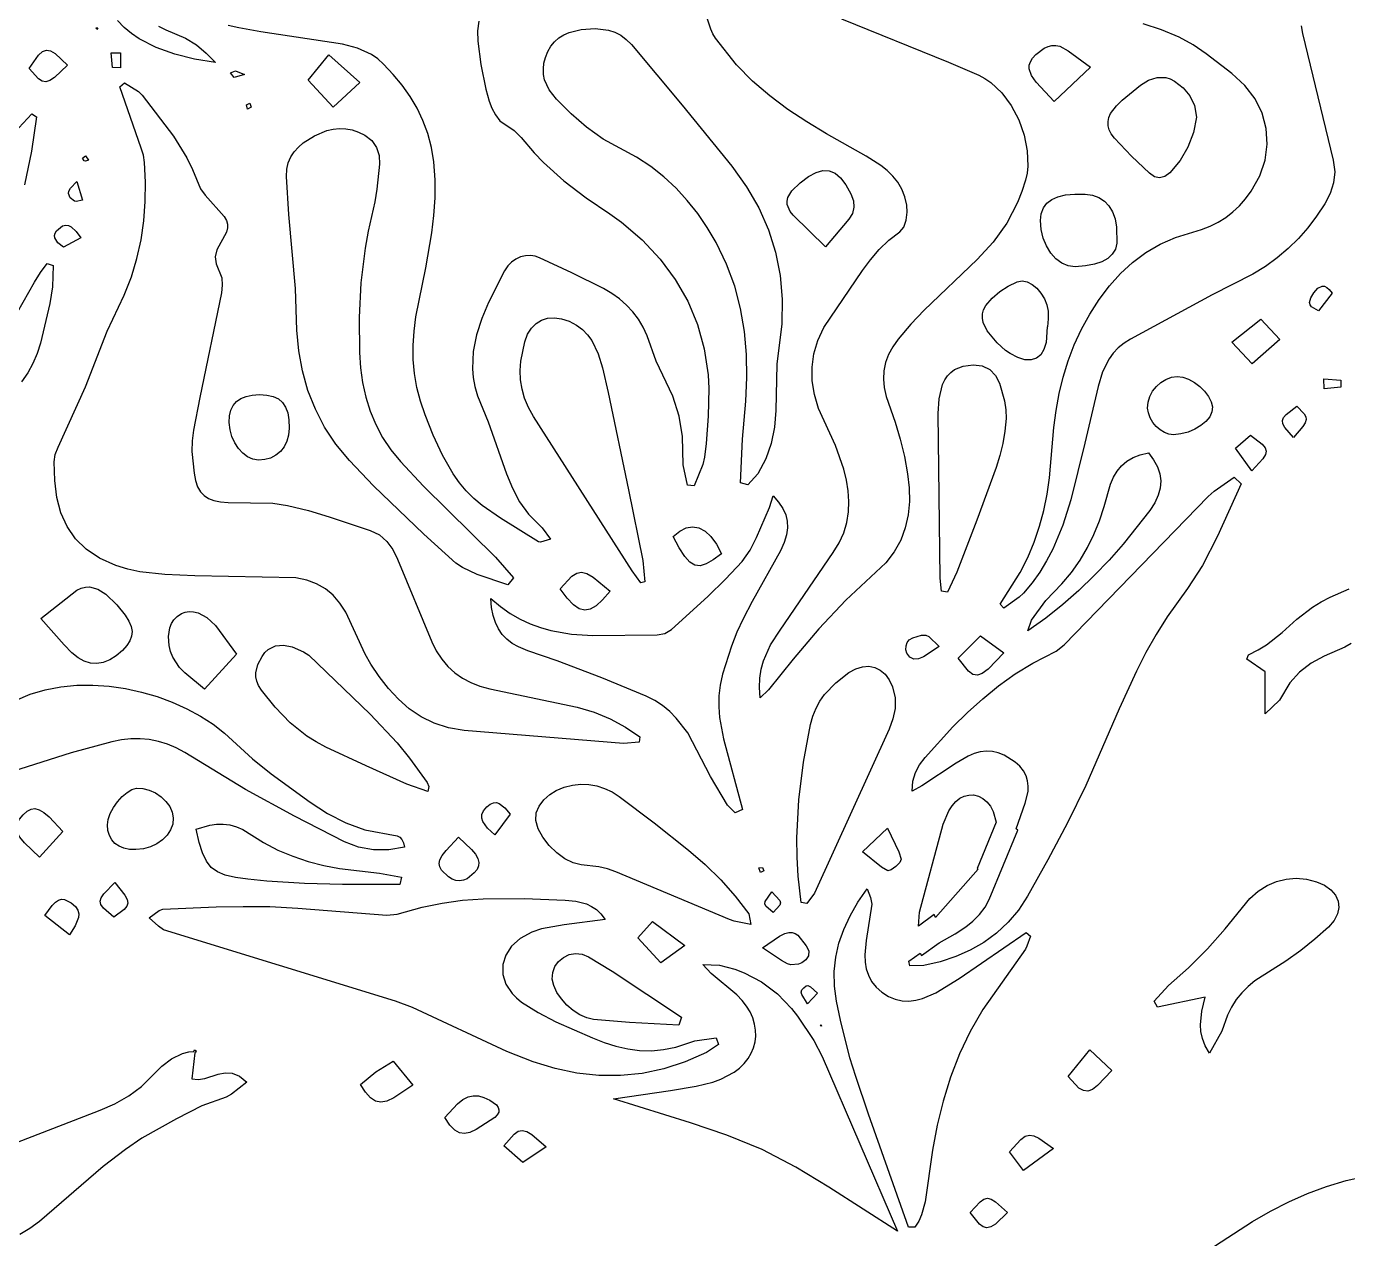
# Model space of a CAD drawing. Header units: centimetres. Extents: x -3.3 to 24.3, y 4.5 to 22.4.
# Drawn here: x 8.114 to 12.991, y 15.528 to 20.001 of the extents above; entities that cross this region are included whole.
import ezdxf

# ---------------------------------------------------------------- set-up
doc = ezdxf.new("R2010")
doc.units = ezdxf.units.CM
doc.layers.add('CUT', color=7, linetype='Continuous')

msp = doc.modelspace()

# ---------------------------------------------------------------- linework, layer by layer
at = {"layer": 'CUT'}
for points in [[(11.122125, 20.028732), (11.516977, 19.86969), (11.629075, 19.821206), (11.65208, 19.809104), (11.674025, 19.793933), (11.714252, 19.755629), (11.748784, 19.708786), (11.77665, 19.655895), (11.796878, 19.599448), (11.808499, 19.541936), (11.810539, 19.48585), (11.807663, 19.459121), (11.802028, 19.433683), (11.788483, 19.391738), (11.772321, 19.351384), (11.732386, 19.275327), (11.6827, 19.20526), (11.623742, 19.140933), (11.427673, 18.954258), (11.378191, 18.902178), (11.331674, 18.84738), (11.311487, 18.819152), (11.296133, 18.790371), (11.285488, 18.760961), (11.279428, 18.730849), (11.277827, 18.699961), (11.280562, 18.668223), (11.287507, 18.63556), (11.320399, 18.5405), (11.339386, 18.47787), (11.35498, 18.414383), (11.366662, 18.350415), (11.372273, 18.298568), (11.373114, 18.247946), (11.368616, 18.198786), (11.35821, 18.151323), (11.341327, 18.105794), (11.3174, 18.062433), (11.285858, 18.021477), (11.138455, 17.884386), (11.038689, 17.778222), (10.94445, 17.666942), (10.853349, 17.552819), (10.822037, 17.524121), (10.819438, 17.561258), (10.820984, 17.596141), (10.826291, 17.629051), (10.834974, 17.660267), (10.860928, 17.718739), (10.895765, 17.773798), (11.092071, 18.059387), (11.114254, 18.095858), (11.13068, 18.133085), (11.141754, 18.17098), (11.147884, 18.20945), (11.149474, 18.248406), (11.14693, 18.287758), (11.140658, 18.327415), (11.131064, 18.367286), (11.100278, 18.45461), (11.03832, 18.590837), (11.022782, 18.642304), (11.014572, 18.693216), (11.013827, 18.743514), (11.020686, 18.79314), (11.035287, 18.842034), (11.057769, 18.890136), (11.199567, 19.100871), (11.229406, 19.140292), (11.261881, 19.177696), (11.297908, 19.212367), (11.338402, 19.243588), (11.352078, 19.260676), (11.360834, 19.286403), (11.364595, 19.315321), (11.363282, 19.34198), (11.355936, 19.372821), (11.344713, 19.400646), (11.329929, 19.425779), (11.311901, 19.448547), (11.290946, 19.469275), (11.26738, 19.488288), (11.213683, 19.522472), (11.067044, 19.605291), (10.995011, 19.648613), (10.924963, 19.694632), (10.857747, 19.744414), (10.79421, 19.799025), (10.735196, 19.859532), (10.657974, 19.957754), (10.647492, 19.973623), (10.640077, 19.990417), (10.593214, 20.13217)], [(8.601352, 20.001592), (8.628057, 19.988128), (8.701564, 19.958254), (8.741425, 19.932576), (8.777822, 19.901972), (8.811919, 19.868231), (8.734758, 19.880497), (8.661489, 19.898215), (8.593094, 19.922735), (8.530558, 19.955403), (8.501793, 19.975215), (8.474861, 19.997568), (8.449886, 20.022633)], [(9.783938, 20.020895), (9.779645, 19.984178), (9.779667, 19.946143), (9.791471, 19.860866), (9.809594, 19.769696), (9.821897, 19.725113), (9.831634, 19.699638), (9.845128, 19.674543), (9.86193, 19.652975), (9.914149, 19.616838), (9.940558, 19.591266), (9.987655, 19.53487), (10.022256, 19.498335), (10.097491, 19.430703), (10.17971, 19.368214), (10.268096, 19.310033), (10.310735, 19.278976), (10.386508, 19.213189), (10.452762, 19.142677), (10.509179, 19.067323), (10.555441, 18.987009), (10.591228, 18.901617), (10.616223, 18.811028), (10.630106, 18.715124), (10.632782, 18.665143), (10.630567, 18.563088), (10.62315, 18.461857), (10.616856, 18.411614), (10.610483, 18.384834), (10.578544, 18.30638), (10.554095, 18.307839), (10.538771, 18.383348), (10.535831, 18.4874), (10.52301, 18.563515), (10.49967, 18.637084), (10.43874, 18.765496), (10.405171, 18.859295), (10.390324, 18.89127), (10.372713, 18.920876), (10.352367, 18.948129), (10.329315, 18.973043), (10.303586, 18.995634), (10.27521, 19.015916), (10.244215, 19.033905), (10.126882, 19.092027), (10.008079, 19.14722), (9.991622, 19.15288), (9.974078, 19.155359), (9.95603, 19.154573), (9.938065, 19.150439), (9.920768, 19.142875), (9.904722, 19.131796), (9.890515, 19.11712), (9.878729, 19.098764), (9.820248, 18.982351), (9.794947, 18.923213), (9.775115, 18.862981), (9.762884, 18.801299), (9.760384, 18.737811), (9.763451, 18.70528), (9.769749, 18.672163), (9.779547, 18.638418), (9.818953, 18.541688), (9.886417, 18.350316), (9.907663, 18.297), (9.933925, 18.247036), (9.966773, 18.201259), (10.017585, 18.1507), (10.04814, 18.109321), (10.011532, 18.097827), (10.00481, 18.098821), (9.863418, 18.186145), (9.796154, 18.233112), (9.765316, 18.259125), (9.737079, 18.287475), (9.712267, 18.317563), (9.689653, 18.349872), (9.649977, 18.41956), (9.615973, 18.493342), (9.58556, 18.568021), (9.568104, 18.618279), (9.55518, 18.66903), (9.546587, 18.720261), (9.542124, 18.771958), (9.54159, 18.824109), (9.544782, 18.876699), (9.551501, 18.929715), (9.588614, 19.110687), (9.610777, 19.239089), (9.618246, 19.303832), (9.622363, 19.369055), (9.622418, 19.434843), (9.617703, 19.501286), (9.609141, 19.55476), (9.59575, 19.605382), (9.57786, 19.653377), (9.5558, 19.698968), (9.529901, 19.742377), (9.500492, 19.783828), (9.467904, 19.823543), (9.432465, 19.861747), (9.410844, 19.881), (9.387434, 19.896888), (9.336284, 19.920229), (9.281088, 19.93508), (8.979518, 19.981168), (8.898465, 19.995558), (8.858182, 20.005038)], [(12.819415, 20.003525), (12.823811, 19.974547), (12.937861, 19.508064), (12.943366, 19.464847), (12.93876, 19.423895), (12.925766, 19.384774), (12.906107, 19.347047), (12.876277, 19.301165), (12.84387, 19.258229), (12.808831, 19.218221), (12.771107, 19.181121), (12.730644, 19.146912), (12.687387, 19.115573), (12.641282, 19.087087), (12.490446, 19.010479), (12.189757, 18.847681), (12.165355, 18.832448), (12.144093, 18.815032), (12.125741, 18.795575), (12.110071, 18.774214), (12.085864, 18.726344), (12.069644, 18.672538), (12.021079, 18.462776), (11.968699, 18.25398), (11.939781, 18.160908), (11.902277, 18.071803), (11.879753, 18.029122), (11.854419, 17.987892), (11.826053, 17.948266), (11.794435, 17.910398), (11.777953, 17.89478), (11.721441, 17.854298), (11.708605, 17.868738), (11.782391, 17.986489), (11.810716, 18.04195), (11.834324, 18.098673), (11.853653, 18.156516), (11.86914, 18.215338), (11.881223, 18.274997), (11.890338, 18.335349), (11.906581, 18.521487), (11.914704, 18.584407), (11.926024, 18.646307), (11.940783, 18.707172), (11.959218, 18.766983), (11.981571, 18.825722), (12.008081, 18.883371), (12.038988, 18.939914), (12.073645, 18.994001), (12.111373, 19.043995), (12.152454, 19.089608), (12.197172, 19.130548), (12.24581, 19.166527), (12.298652, 19.197254), (12.355981, 19.22244), (12.4513, 19.25167), (12.482828, 19.26407), (12.512637, 19.27902), (12.5407, 19.296545), (12.566989, 19.31667), (12.591479, 19.33942), (12.614141, 19.364819), (12.63495, 19.392892), (12.666367, 19.449495), (12.685944, 19.507819), (12.69384, 19.566672), (12.69021, 19.62486), (12.675212, 19.681192), (12.649001, 19.734474), (12.611734, 19.783515), (12.563569, 19.82712), (12.469214, 19.900004), (12.420402, 19.933394), (12.369036, 19.96101), (12.303388, 19.987912), (12.235601, 20.010568)], [(8.085516, 19.627308), (8.133596, 19.678752), (8.151612, 19.667448), (8.1325, 19.541332), (8.107015, 19.416771)], [(8.081646, 18.946456), (8.143427, 19.057867), (8.165851, 19.092528), (8.191155, 19.125747), (8.212738, 19.119444), (8.210074, 19.03994), (8.200427, 18.978553), (8.166424, 18.832578), (8.153726, 18.793742), (8.137936, 18.757002), (8.118823, 18.722338), (8.09616, 18.689735)], [(13.004006, 17.724356), (12.980725, 17.710509), (12.90479, 17.677652), (12.856043, 17.651215), (12.813307, 17.618547), (12.77736, 17.578454), (12.73909, 17.514582), (12.68655, 17.464836), (12.68655, 17.619233), (12.618223, 17.666512), (12.624387, 17.682473), (12.660617, 17.700366), (12.691868, 17.7195), (12.749091, 17.764751), (12.80361, 17.813501), (12.860625, 17.858778), (12.892753, 17.878504), (12.926648, 17.895708), (12.99663, 17.926133)], [(8.074111, 17.514211), (8.127306, 17.536752), (8.182992, 17.553413), (8.240621, 17.564466), (8.299642, 17.570183), (8.359507, 17.570834), (8.419665, 17.566693), (8.479568, 17.558029), (8.538666, 17.545116), (8.59641, 17.528225), (8.65225, 17.507627), (8.705637, 17.483595), (8.756021, 17.456399), (8.802853, 17.426311), (8.845584, 17.393604), (8.948501, 17.298872), (9.018041, 17.243793), (9.161888, 17.138808), (9.225374, 17.096493), (9.29253, 17.062206), (9.363764, 17.037123), (9.482645, 17.014917), (9.492077, 17.009294), (9.499975, 17.00078), (9.505842, 16.988681), (9.509183, 16.972299), (9.451155, 16.962695), (9.394674, 16.96245), (9.34004, 16.972064), (9.28755, 16.992034), (9.10371, 17.086675), (8.922229, 17.185877), (8.698495, 17.322112), (8.66668, 17.339193), (8.634237, 17.352792), (8.601221, 17.362909), (8.567688, 17.369546), (8.533694, 17.372703), (8.499294, 17.37238), (8.464544, 17.368578), (8.4295, 17.361299), (8.278981, 17.320388), (8.035384, 17.243127)], [(7.905598, 15.816563), (8.386467, 16.002201), (8.440895, 16.026068), (8.491676, 16.055106), (8.538711, 16.089937), (8.61431, 16.164043), (8.649967, 16.192198), (8.69061, 16.211933), (8.713345, 16.217481), (8.731874, 16.219024), (8.735025, 16.225053), (8.740001, 16.221273), (8.739604, 16.215721), (8.735352, 16.213319), (8.724682, 16.11733), (8.748328, 16.115005), (8.772434, 16.119218), (8.822078, 16.134682), (8.84764, 16.139643), (8.873711, 16.138563), (8.900306, 16.128298), (8.927435, 16.105703), (8.871038, 16.061847), (8.851457, 16.050404), (8.762041, 16.017916), (8.668131, 15.970821), (8.539715, 15.898797), (8.479222, 15.857746), (8.397823, 15.793969), (8.161798, 15.591624), (8.126187, 15.565049), (8.089194, 15.543881)], [(12.408643, 15.441103), (12.639877, 15.591321), (12.70588, 15.629705), (12.773268, 15.664281), (12.842174, 15.694753), (12.912731, 15.720827), (12.985075, 15.742207), (13.059339, 15.758598), (13.135657, 15.769705), (13.174835, 15.771555), (13.214386, 15.76997), (13.325369, 15.760376), (13.411974, 15.764614), (13.487631, 15.762449), (13.562862, 15.755519), (13.787422, 15.72148), (14.087962, 15.685569), (14.237639, 15.658912), (14.53565, 15.594812), (14.580996, 15.581444), (14.713036, 15.522308)]]:
    msp.add_lwpolyline(points, dxfattribs=at)
for points in [[(8.377764, 19.995496), (8.374499, 19.990121), (8.372069, 19.996098)], [(10.418683, 19.484062), (10.366462, 19.518124), (10.243336, 19.585384), (10.181871, 19.629345), (10.124637, 19.678662), (10.070396, 19.732026), (10.043305, 19.766656), (10.026957, 19.804001), (10.023074, 19.82369), (10.022193, 19.844055), (10.024418, 19.865096), (10.029854, 19.886811), (10.038706, 19.908919), (10.050031, 19.928161), (10.063686, 19.944651), (10.079526, 19.958505), (10.097406, 19.969838), (10.117183, 19.978764), (10.161849, 19.989856), (10.213789, 19.993414), (10.262929, 19.987136), (10.286022, 19.979434), (10.307902, 19.968222), (10.328398, 19.953151), (10.34734, 19.93387), (10.534601, 19.7109), (10.718036, 19.484867), (10.771973, 19.409346), (10.816872, 19.331385), (10.85262, 19.25096), (10.879101, 19.168042), (10.896201, 19.082605), (10.903808, 18.994623), (10.901806, 18.904068), (10.88342, 18.754748), (10.879945, 18.583329), (10.874831, 18.521957), (10.863318, 18.462358), (10.843684, 18.405093), (10.814208, 18.350722), (10.776288, 18.309821), (10.749975, 18.317325), (10.756989, 18.478077), (10.769483, 18.618713), (10.773134, 18.705288), (10.771722, 18.791041), (10.764411, 18.875881), (10.750367, 18.959716), (10.728752, 19.042454), (10.69873, 19.124004), (10.659466, 19.204273), (10.627007, 19.258941), (10.591736, 19.310645), (10.553462, 19.359198), (10.51199, 19.404411), (10.467128, 19.446095)], [(8.217731, 19.813), (8.20043, 19.801157), (8.185781, 19.796454), (8.1723, 19.798759), (8.158505, 19.80794), (8.124035, 19.846397), (8.159208, 19.895538), (8.173663, 19.908342), (8.187749, 19.913435), (8.202758, 19.910912), (8.21998, 19.900873), (8.266224, 19.858637)], [(8.461303, 19.903012), (8.461303, 19.848304), (8.431967, 19.84923), (8.426908, 19.90307)], [(9.345009, 19.794593), (9.245882, 19.703697), (9.154417, 19.802322), (9.230106, 19.896352)], [(11.959231, 19.910573), (12.041246, 19.850281), (11.907616, 19.723503), (11.841339, 19.795055), (11.823485, 19.819986), (11.81528, 19.845128), (11.815766, 19.857875), (11.819827, 19.87079), (11.827852, 19.883911), (11.840229, 19.897278), (11.871031, 19.920756), (11.885443, 19.927516), (11.899583, 19.930924), (11.913742, 19.930957), (11.928209, 19.927592)], [(8.919126, 19.82392), (8.881087, 19.812701), (8.86703, 19.830385), (8.885796, 19.837214)], [(12.11594, 19.680064), (12.137892, 19.70843), (12.159016, 19.728734), (12.226677, 19.784717), (12.256163, 19.802271), (12.287288, 19.812696), (12.319485, 19.812819), (12.335809, 19.808026), (12.352189, 19.799469), (12.383979, 19.774635), (12.408861, 19.744602), (12.425494, 19.708711), (12.432538, 19.666303), (12.421568, 19.609209), (12.401424, 19.555756), (12.372197, 19.506171), (12.333977, 19.460679), (12.315791, 19.447124), (12.29694, 19.442334), (12.27802, 19.4463), (12.259625, 19.459013), (12.193396, 19.522784), (12.129747, 19.588981), (12.11821, 19.604151), (12.110581, 19.619471), (12.106701, 19.63483), (12.106408, 19.650121), (12.109541, 19.665236)], [(8.856469, 19.271318), (8.856487, 19.25727), (8.852252, 19.241873), (8.816885, 19.176438), (8.811009, 19.151212), (8.814268, 19.125144), (8.83539, 19.073278), (8.836979, 19.046466), (8.834367, 19.018189), (8.753886, 18.631477), (8.730352, 18.511311), (8.725611, 18.472221), (8.724981, 18.432233), (8.732735, 18.352567), (8.738361, 18.324992), (8.746117, 18.302337), (8.756383, 18.284158), (8.76954, 18.270006), (8.785968, 18.259436), (8.806047, 18.252), (8.830157, 18.247252), (8.858678, 18.244746), (9.023791, 18.241422), (9.077407, 18.233843), (9.154675, 18.214715), (9.231145, 18.191831), (9.382835, 18.141243), (9.417207, 18.124611), (9.444857, 18.100723), (9.466703, 18.070479), (9.483662, 18.034777), (9.610349, 17.730716), (9.62708, 17.69672), (9.6468, 17.666363), (9.669452, 17.639589), (9.694977, 17.616339), (9.723316, 17.596555), (9.754408, 17.580179), (9.788197, 17.567154), (9.824622, 17.557421), (10.146917, 17.4888), (10.209904, 17.471371), (10.269085, 17.446676), (10.325101, 17.41585), (10.378595, 17.38003), (10.376274, 17.360655), (10.318542, 17.355453), (9.729505, 17.403298), (9.671534, 17.412702), (9.618788, 17.429723), (9.570786, 17.453586), (9.527046, 17.483514), (9.487087, 17.518734), (9.450428, 17.558468), (9.416585, 17.601941), (9.385079, 17.648379), (9.364001, 17.684707), (9.292968, 17.839263), (9.271088, 17.873206), (9.245974, 17.902161), (9.217421, 17.926023), (9.185223, 17.944686), (9.149177, 17.958044), (9.109076, 17.965992), (8.735112, 17.973902), (8.625342, 17.9788), (8.53328, 17.988556), (8.487988, 17.998173), (8.44431, 18.011734), (8.384405, 18.038833), (8.334906, 18.071859), (8.295095, 18.110811), (8.264254, 18.155686), (8.241666, 18.206484), (8.226611, 18.263202), (8.218373, 18.325838), (8.216233, 18.394392), (8.220553, 18.421807), (8.230878, 18.449199), (8.331641, 18.671167), (8.411585, 18.877101), (8.475161, 19.009497), (8.50132, 19.076807), (8.521835, 19.145045), (8.537003, 19.214188), (8.547118, 19.284212), (8.552475, 19.355097), (8.553371, 19.426818), (8.550099, 19.499352), (8.545775, 19.525812), (8.537888, 19.552028), (8.45914, 19.777882), (8.476611, 19.793004), (8.528168, 19.760504), (8.541715, 19.746909), (8.656473, 19.596161), (8.706364, 19.515765), (8.727217, 19.472825), (8.756421, 19.402052), (8.773463, 19.378171), (8.843663, 19.299367), (8.852195, 19.285018)], [(8.944023, 19.703533), (8.930471, 19.695953), (8.926236, 19.711316), (8.938621, 19.717874)], [(9.107712, 19.034449), (9.082447, 19.307641), (9.074655, 19.44672), (9.075307, 19.473965), (9.080482, 19.498181), (9.089665, 19.519683), (9.102336, 19.538782), (9.11798, 19.555791), (9.13608, 19.571023), (9.177579, 19.597404), (9.223413, 19.616748), (9.246628, 19.622009), (9.269959, 19.62419), (9.293344, 19.623183), (9.316723, 19.618882), (9.340033, 19.611181), (9.363212, 19.599974), (9.389353, 19.579663), (9.406725, 19.554096), (9.415753, 19.524551), (9.416862, 19.492304), (9.407763, 19.399958), (9.400689, 19.354186), (9.375821, 19.246047), (9.364021, 19.182665), (9.348671, 19.055265), (9.342477, 18.927088), (9.343228, 18.798221), (9.346764, 18.741908), (9.354397, 18.686957), (9.366276, 18.633535), (9.382549, 18.581812), (9.403362, 18.531956), (9.428864, 18.484136), (9.459202, 18.438522), (9.494524, 18.395281), (9.579747, 18.304835), (9.845912, 18.042917), (9.912307, 17.966482), (9.891114, 17.941226), (9.777237, 17.978669), (9.723643, 18.004718), (9.698607, 18.021186), (9.580552, 18.127971), (9.394646, 18.306121), (9.305976, 18.399127), (9.25648, 18.459371), (9.214767, 18.522729), (9.180514, 18.589034), (9.153399, 18.658117), (9.133097, 18.729813), (9.119286, 18.803955), (9.111642, 18.880375)], [(8.321337, 19.514664), (8.332707, 19.523293), (8.342979, 19.50791), (8.332397, 19.504125), (8.32694, 19.505629)], [(11.028667, 19.46197), (11.054182, 19.469176), (11.07755, 19.468321), (11.099164, 19.459344), (11.119412, 19.442188), (11.138686, 19.416793), (11.157375, 19.383101), (11.166552, 19.358016), (11.168604, 19.334159), (11.163149, 19.311318), (11.149806, 19.289282), (11.063784, 19.187991), (10.943909, 19.304551), (10.933484, 19.317548), (10.922365, 19.343712), (10.921644, 19.356746), (10.924132, 19.369657), (10.938679, 19.394848), (10.96964, 19.423607), (11.000617, 19.446761)], [(8.320764, 19.359807), (8.297578, 19.354433), (8.291655, 19.355667), (8.275818, 19.368316), (8.269515, 19.384), (8.271123, 19.393362), (8.276533, 19.40394), (8.300658, 19.429358)], [(11.867837, 19.331102), (11.880591, 19.348508), (11.898436, 19.362294), (11.921453, 19.372508), (11.949721, 19.379196), (11.983321, 19.382406), (12.022332, 19.382184), (12.049156, 19.378394), (12.0728, 19.369765), (12.093115, 19.356494), (12.109953, 19.338777), (12.123166, 19.316811), (12.132605, 19.29079), (12.138121, 19.260913), (12.139183, 19.20128), (12.133406, 19.178957), (12.122229, 19.16023), (12.105649, 19.144925), (12.083659, 19.132864), (12.056256, 19.123875), (12.023436, 19.11778), (11.985193, 19.114405), (11.959784, 19.11707), (11.935848, 19.127037), (11.913993, 19.143325), (11.89483, 19.164954), (11.878969, 19.190941), (11.867018, 19.220306), (11.859587, 19.252068), (11.857286, 19.285245), (11.860096, 19.31003)], [(8.314418, 19.22121), (8.250479, 19.186261), (8.230571, 19.20312), (8.219457, 19.220679), (8.217997, 19.229585), (8.219694, 19.238503), (8.224869, 19.24738), (8.24731, 19.264656), (8.259204, 19.267878), (8.269826, 19.266627), (8.279477, 19.2617), (8.297076, 19.244015)], [(11.645981, 18.908445), (11.642878, 18.924419), (11.643061, 18.940325), (11.646987, 18.955908), (11.655112, 18.970916), (11.678407, 18.998326), (11.706605, 19.022748), (11.737976, 19.043217), (11.77079, 19.058768), (11.788865, 19.061856), (11.807551, 19.058226), (11.826011, 19.048863), (11.843409, 19.034755), (11.85891, 19.016889), (11.871677, 18.996251), (11.880875, 18.973827), (11.885666, 18.950605), (11.885344, 18.921528), (11.882748, 18.892226), (11.881218, 18.892289), (11.8778, 18.835083), (11.869976, 18.809242), (11.857978, 18.789769), (11.842077, 18.776838), (11.822541, 18.77062), (11.79964, 18.771288), (11.773642, 18.779013), (11.744817, 18.793969), (11.727823, 18.805795), (11.696599, 18.833821), (11.660217, 18.877305)], [(12.857672, 18.966217), (12.851922, 18.974062), (12.849934, 18.982234), (12.854584, 18.999455), (12.8663, 19.017686), (12.881119, 19.034722), (12.896657, 19.042651), (12.904953, 19.042098), (12.913737, 19.037944), (12.923112, 19.02975), (12.93318, 19.017074), (12.883118, 18.951599)], [(9.995027, 18.905276), (10.015131, 18.91759), (10.037806, 18.924584), (10.062724, 18.926193), (10.089554, 18.922347), (10.117965, 18.912981), (10.144497, 18.899331), (10.166903, 18.882649), (10.185636, 18.863326), (10.201146, 18.841751), (10.224302, 18.793404), (10.239981, 18.740725), (10.261111, 18.650374), (10.336786, 18.291202), (10.389094, 18.030647), (10.396542, 17.951938), (10.382309, 17.947636), (10.349517, 17.992603), (9.985985, 18.561997), (9.966948, 18.595219), (9.952843, 18.628789), (9.943341, 18.6627), (9.938116, 18.696944), (9.936842, 18.731514), (9.93919, 18.766402), (9.953447, 18.837101), (9.963855, 18.864964), (9.977825, 18.887712)], [(12.563327, 18.835577), (12.669799, 18.920943), (12.740267, 18.845772), (12.638503, 18.756338)], [(11.608652, 18.752606), (11.641923, 18.748402), (11.669656, 18.734747), (11.691224, 18.713022), (11.705999, 18.684609), (11.724625, 18.619883), (11.72955, 18.5867), (11.73002, 18.553958), (11.725394, 18.508207), (11.717657, 18.462535), (11.706941, 18.417447), (11.693381, 18.37345), (11.622272, 18.179653), (11.547754, 17.987048), (11.513621, 17.913837), (11.492329, 17.917658), (11.486334, 17.965039), (11.479498, 18.572367), (11.483414, 18.626643), (11.496016, 18.6794), (11.503716, 18.697159), (11.513686, 18.712197), (11.525703, 18.724646), (11.539543, 18.734636), (11.571795, 18.747758)], [(12.403846, 18.699527), (12.425111, 18.68771), (12.445178, 18.672552), (12.462984, 18.654974), (12.477465, 18.635895), (12.487557, 18.616234), (12.492195, 18.596912), (12.490155, 18.578833), (12.481685, 18.56093), (12.467715, 18.543863), (12.449175, 18.528293), (12.426994, 18.514883), (12.402101, 18.504293), (12.375425, 18.497184), (12.347895, 18.494219), (12.331122, 18.496148), (12.314505, 18.502324), (12.298658, 18.512112), (12.284192, 18.524879), (12.271722, 18.53999), (12.26186, 18.55681), (12.255218, 18.574706), (12.252411, 18.593042), (12.254142, 18.614447), (12.260532, 18.635212), (12.270962, 18.654679), (12.28481, 18.672188), (12.301457, 18.687079), (12.320281, 18.698695), (12.340663, 18.706376), (12.361983, 18.709462), (12.382449, 18.707085)], [(12.965542, 18.670174), (12.904666, 18.664113), (12.902859, 18.700848), (12.965276, 18.695231)], [(8.930235, 18.413445), (8.91226, 18.426735), (8.896348, 18.443954), (8.882974, 18.464488), (8.872616, 18.487721), (8.86575, 18.51304), (8.862854, 18.539829), (8.863981, 18.563879), (8.868778, 18.584714), (8.877247, 18.602337), (8.889391, 18.61675), (8.905211, 18.627953), (8.92471, 18.635949), (8.947889, 18.64074), (8.974749, 18.642328), (9.002034, 18.640604), (9.025099, 18.635337), (9.044107, 18.626341), (9.059224, 18.613428), (9.070616, 18.596415), (9.078446, 18.575113), (9.082879, 18.549336), (9.084082, 18.5189), (9.081643, 18.493457), (9.07514, 18.470347), (9.064924, 18.449936), (9.051347, 18.432587), (9.03476, 18.418665), (9.015517, 18.408535), (8.993967, 18.402562), (8.970464, 18.40111), (8.949795, 18.404699)], [(12.830131, 18.57187), (12.836523, 18.561074), (12.837921, 18.550535), (12.834182, 18.538897), (12.825163, 18.524801), (12.790711, 18.483804), (12.759391, 18.52128), (12.751996, 18.534774), (12.750287, 18.546435), (12.754396, 18.557509), (12.764453, 18.569241), (12.802939, 18.599667)], [(12.57629, 18.44461), (12.632183, 18.492626), (12.675334, 18.459555), (12.686327, 18.446679), (12.690341, 18.434341), (12.687435, 18.421113), (12.677666, 18.405568), (12.637768, 18.361814)], [(11.810881, 17.770898), (11.824483, 17.810194), (11.876246, 17.882734), (11.936332, 17.943909), (11.971851, 17.986376), (12.003214, 18.031115), (12.030684, 18.077947), (12.054522, 18.126695), (12.07499, 18.177179), (12.092352, 18.229223), (12.115394, 18.311589), (12.126271, 18.337431), (12.139765, 18.360189), (12.156139, 18.379879), (12.175657, 18.396518), (12.198584, 18.410121), (12.225182, 18.420706), (12.255716, 18.428289), (12.274603, 18.401717), (12.288508, 18.375629), (12.297314, 18.349771), (12.300902, 18.323887), (12.299154, 18.297721), (12.291953, 18.271019), (12.27918, 18.243526), (12.260719, 18.214985), (12.162611, 18.090477), (12.110382, 18.031426), (12.055817, 17.974601), (11.99875, 17.920069), (11.939015, 17.867896), (11.876447, 17.81815)], [(11.808985, 16.791455), (11.775611, 16.740624), (11.737522, 16.695445), (11.695022, 16.65579), (11.648416, 16.621528), (11.598007, 16.59253), (11.5441, 16.568668), (11.486999, 16.549811), (11.427007, 16.53583), (11.375337, 16.535407), (11.370923, 16.552058), (11.413267, 16.581201), (11.417619, 16.5724), (11.482855, 16.619345), (11.541847, 16.652532), (11.582114, 16.679176), (11.607945, 16.700077), (11.631991, 16.72419), (11.652571, 16.750827), (11.668002, 16.779303), (11.773812, 17.035931), (11.766901, 17.040781), (11.800843, 17.135049), (11.811308, 17.177822), (11.812057, 17.198178), (11.809579, 17.217752), (11.803694, 17.236475), (11.794223, 17.254277), (11.780986, 17.271088), (11.763804, 17.286836), (11.722658, 17.312531), (11.701283, 17.320729), (11.679492, 17.325602), (11.657371, 17.326978), (11.635008, 17.324687), (11.612492, 17.318559), (11.589911, 17.308424), (11.546216, 17.283029), (11.41916, 17.199365), (11.383552, 17.178703), (11.386149, 17.21591), (11.39561, 17.248292), (11.410894, 17.277063), (11.430961, 17.303436), (11.533787, 17.416276), (11.587707, 17.469629), (11.643821, 17.520314), (11.702524, 17.567862), (11.764209, 17.611805), (11.829269, 17.651676), (11.914417, 17.695884), (11.944543, 17.718879), (12.475811, 18.266229), (12.497837, 18.285919), (12.571403, 18.33766), (12.598065, 18.313204), (12.510822, 18.119662), (12.454775, 18.012142), (12.399278, 17.927001), (12.32442, 17.82284), (12.283626, 17.757601), (12.246226, 17.690675), (12.211566, 17.622357), (12.147843, 17.482724), (12.02406, 17.200687), (11.956195, 17.062265), (11.884283, 16.925839)], [(10.238293, 17.597468), (10.072523, 17.65973), (9.964688, 17.696709), (9.930134, 17.711762), (9.90754, 17.724766), (9.887655, 17.740011), (9.87054, 17.757705), (9.856262, 17.778057), (9.844885, 17.801274), (9.836472, 17.827564), (9.831088, 17.857136), (9.828798, 17.890196), (9.864073, 17.860222), (9.900019, 17.834858), (9.936579, 17.813733), (9.973696, 17.796476), (10.011312, 17.782719), (10.04937, 17.772089), (10.126581, 17.758735), (10.204872, 17.753449), (10.441621, 17.756388), (10.47025, 17.761476), (10.495069, 17.77557), (10.629168, 17.898039), (10.694286, 17.961059), (10.755837, 18.027177), (10.785212, 18.068981), (10.808798, 18.115817), (10.856573, 18.226137), (10.870435, 18.268708), (10.890645, 18.24531), (10.90607, 18.222227), (10.916703, 18.199038), (10.922538, 18.175319), (10.923565, 18.150648), (10.91978, 18.124602), (10.911174, 18.096758), (10.897741, 18.066694), (10.792271, 17.878729), (10.759042, 17.815153), (10.736453, 17.765522), (10.716236, 17.714658), (10.682983, 17.61055), (10.674455, 17.570547), (10.670243, 17.530699), (10.669851, 17.491004), (10.672784, 17.451458), (10.68665, 17.372803), (10.75697, 17.111468), (10.729955, 17.099478), (10.701491, 17.127833), (10.639206, 17.23377), (10.555075, 17.3943), (10.512933, 17.449187), (10.488623, 17.473247), (10.462048, 17.494858), (10.43313, 17.513877), (10.401792, 17.530158)], [(10.549216, 18.15125), (10.572957, 18.155165), (10.596261, 18.150933), (10.618878, 18.138703), (10.640557, 18.118626), (10.66105, 18.090851), (10.680106, 18.055527), (10.649248, 18.032712), (10.623278, 18.017758), (10.600969, 18.011117), (10.581096, 18.01324), (10.562431, 18.024576), (10.543747, 18.045578), (10.523819, 18.076694), (10.501419, 18.118377), (10.525287, 18.139037)], [(10.127284, 17.972847), (10.145367, 17.984261), (10.163336, 17.987498), (10.182903, 17.982476), (10.205778, 17.969112), (10.268304, 17.917038), (10.240759, 17.885678), (10.216724, 17.863486), (10.195087, 17.850513), (10.174734, 17.846814), (10.154555, 17.852442), (10.133436, 17.867448), (10.110266, 17.891887), (10.083931, 17.92581)], [(8.504109, 17.768064), (8.502468, 17.750628), (8.495911, 17.733609), (8.484486, 17.716483), (8.468238, 17.698725), (8.445052, 17.678812), (8.421548, 17.664101), (8.397876, 17.654665), (8.374185, 17.650578), (8.350626, 17.651914), (8.32735, 17.658746), (8.304506, 17.671149), (8.282245, 17.689196), (8.252997, 17.718895), (8.166955, 17.8167), (8.30041, 17.921025), (8.316057, 17.928367), (8.331589, 17.932319), (8.346991, 17.933015), (8.377354, 17.925187), (8.407041, 17.905971), (8.44824, 17.866777), (8.479079, 17.828125), (8.492461, 17.806288), (8.500788, 17.786442)], [(8.747472, 17.837194), (8.780558, 17.819757), (8.812266, 17.791191), (8.889844, 17.685195), (8.771018, 17.555946), (8.698493, 17.61646), (8.679673, 17.63619), (8.654538, 17.674043), (8.645604, 17.695008), (8.640346, 17.716302), (8.638208, 17.750068), (8.643423, 17.78241), (8.6496, 17.797388), (8.658588, 17.811221), (8.670713, 17.823645), (8.686297, 17.834396), (8.700253, 17.840139), (8.715291, 17.842431), (8.731126, 17.841404)], [(11.445554, 17.750309), (11.483316, 17.713041), (11.425806, 17.675526), (11.407064, 17.667126), (11.389604, 17.666271), (11.374582, 17.67342), (11.363156, 17.689035), (11.36065, 17.700874), (11.361629, 17.715068), (11.365596, 17.728284), (11.372051, 17.737194), (11.385936, 17.74556), (11.418473, 17.755012), (11.434437, 17.754996)], [(11.553073, 17.670579), (11.636284, 17.751976), (11.721577, 17.690088), (11.663362, 17.629917), (11.642161, 17.614069), (11.624159, 17.607493), (11.607804, 17.610022), (11.59154, 17.62149)], [(8.968554, 17.64627), (8.984089, 17.676381), (8.99466, 17.690831), (9.006464, 17.702078), (9.033174, 17.715634), (9.063024, 17.718393), (9.094819, 17.711696), (9.137323, 17.693395), (9.156902, 17.681127), (9.382544, 17.463686), (9.482231, 17.357906), (9.528427, 17.301616), (9.592667, 17.210984), (9.599851, 17.197132), (9.595225, 17.178254), (9.518488, 17.205575), (9.368423, 17.272988), (9.219063, 17.341925), (9.182966, 17.36079), (9.149051, 17.382139), (9.087063, 17.431557), (9.031684, 17.488711), (8.981502, 17.552133), (8.971132, 17.568819), (8.964506, 17.58497), (8.96128, 17.600687), (8.961109, 17.616075)], [(11.200241, 17.638479), (11.223606, 17.640228), (11.245445, 17.636114), (11.265428, 17.626274), (11.283228, 17.610846), (11.298515, 17.589967), (11.310961, 17.563776), (11.320703, 17.523638), (11.320528, 17.484272), (11.312378, 17.44578), (11.298193, 17.408263), (11.023299, 16.802874), (10.994748, 16.764619), (10.973765, 16.768407), (10.962979, 16.865196), (10.958639, 16.936068), (10.957686, 17.006664), (10.964909, 17.147121), (10.982591, 17.286738), (11.008676, 17.425688), (11.01712, 17.456543), (11.02863, 17.485104), (11.042994, 17.511523), (11.060001, 17.535954), (11.101102, 17.579459), (11.150246, 17.61684), (11.175678, 17.630729)], [(8.42334, 17.096454), (8.435301, 17.118536), (8.450329, 17.139855), (8.467358, 17.159064), (8.485321, 17.174816), (8.503154, 17.185763), (8.519791, 17.190558), (8.543704, 17.18964), (8.567516, 17.183553), (8.590299, 17.173046), (8.611125, 17.158867), (8.629068, 17.141765), (8.643198, 17.122489), (8.65259, 17.101785), (8.656314, 17.080404), (8.653986, 17.057752), (8.646152, 17.036373), (8.633424, 17.016781), (8.61641, 16.999488), (8.59572, 16.985009), (8.571964, 16.973858), (8.545751, 16.966548), (8.517691, 16.963592), (8.494294, 16.964672), (8.473639, 16.968897), (8.455826, 16.97618), (8.440955, 16.986433), (8.429124, 16.999568), (8.420436, 17.015498), (8.414988, 17.034136), (8.412881, 17.055394), (8.415512, 17.074958)], [(10.003152, 17.040843), (9.994087, 17.071333), (9.995241, 17.09913), (10.006056, 17.123593), (10.023714, 17.146911), (10.045638, 17.167033), (10.069248, 17.181911), (10.099231, 17.19417), (10.129587, 17.201893), (10.159998, 17.205192), (10.190146, 17.204175), (10.219714, 17.198955), (10.248384, 17.18964), (10.275839, 17.176341), (10.30176, 17.159169), (10.431191, 17.062083), (10.558259, 16.962056), (10.618942, 16.908847), (10.676676, 16.852392), (10.730675, 16.791854), (10.780153, 16.726396), (10.788463, 16.687465), (10.72616, 16.700136), (10.708835, 16.70591), (10.28944, 16.881993), (10.258621, 16.892376), (10.226517, 16.899838), (10.161085, 16.907777), (10.132354, 16.914514), (10.101942, 16.929961), (10.071832, 16.952219), (10.044008, 16.979385), (10.020454, 17.00956)], [(9.815626, 17.043157), (9.79817, 17.067402), (9.794711, 17.079892), (9.795638, 17.092873), (9.801605, 17.106528), (9.813267, 17.121043), (9.825954, 17.131523), (9.837732, 17.136566), (9.848781, 17.13693), (9.85928, 17.133369), (9.879341, 17.117503), (9.899347, 17.095017), (9.842764, 17.018664)], [(11.644512, 17.152459), (11.659458, 17.139976), (11.672315, 17.123866), (11.68277, 17.104451), (11.693744, 17.064825), (11.623403, 16.893764), (11.627117, 16.891124), (11.47002, 16.713319), (11.464897, 16.723631), (11.40659, 16.681422), (11.4102, 16.733447), (11.498417, 17.057921), (11.518298, 17.106595), (11.530721, 17.125702), (11.54453, 17.1412), (11.559525, 17.152995), (11.575503, 17.160997), (11.592265, 17.165113), (11.609608, 17.165251), (11.62779, 17.160992)], [(8.198164, 17.084438), (8.248578, 17.030103), (8.162595, 16.936137), (8.106878, 16.988913), (8.090048, 17.009771), (8.080106, 17.028053), (8.076706, 17.04459), (8.079501, 17.060215), (8.088143, 17.075762), (8.102285, 17.092061), (8.117001, 17.104968), (8.131194, 17.112663), (8.145634, 17.114801), (8.161095, 17.11104), (8.178347, 17.101033)], [(8.815786, 17.057279), (8.840459, 17.057536), (8.86491, 17.054471), (8.889165, 17.047824), (8.913253, 17.037331), (8.988989, 16.989787), (9.042445, 16.962016), (9.097426, 16.938975), (9.153788, 16.920221), (9.211387, 16.90531), (9.27008, 16.893798), (9.417211, 16.876142), (9.497949, 16.862393), (9.492977, 16.835084), (9.280522, 16.834369), (9.14015, 16.838395), (9.001078, 16.847208), (8.93182, 16.854122), (8.885255, 16.860665), (8.848074, 16.869295), (8.818813, 16.881338), (8.796012, 16.898122), (8.778208, 16.920973), (8.76394, 16.951219), (8.751744, 16.990186), (8.74016, 17.039202), (8.790863, 17.053964)], [(11.199911, 16.95508), (11.292386, 17.042983), (11.334757, 16.956014), (11.343337, 16.928626), (11.337844, 16.916619), (11.32267, 16.90127), (11.305376, 16.888767), (11.293523, 16.885296), (11.270021, 16.898827)], [(9.639797, 16.89967), (9.637647, 16.912298), (9.640552, 16.926074), (9.648834, 16.94185), (9.662816, 16.960476), (9.709167, 17.009684), (9.756397, 16.964349), (9.771109, 16.946387), (9.78027, 16.930689), (9.784168, 16.916596), (9.78309, 16.903452), (9.777324, 16.890601), (9.767158, 16.877386), (9.74088, 16.856202), (9.727149, 16.850713), (9.713204, 16.848633), (9.699179, 16.849963), (9.685209, 16.854709), (9.671429, 16.862872), (9.64668, 16.887341)], [(10.836022, 16.884859), (10.823441, 16.879123), (10.817296, 16.89588), (10.831071, 16.897903)], [(8.476858, 16.795227), (8.485801, 16.779257), (8.488524, 16.766246), (8.484979, 16.754732), (8.475118, 16.74325), (8.436254, 16.714528), (8.398592, 16.748216), (8.389316, 16.761127), (8.386477, 16.773267), (8.390126, 16.786025), (8.400314, 16.800791), (8.440505, 16.841901)], [(12.329644, 16.461848), (12.403979, 16.52748), (12.473597, 16.597398), (12.538948, 16.671467), (12.629286, 16.783186), (12.66045, 16.8105), (12.693597, 16.831552), (12.728349, 16.846407), (12.764328, 16.855125), (12.801156, 16.857769), (12.838453, 16.854401), (12.875842, 16.845083), (12.90546, 16.832224), (12.928849, 16.815601), (12.945682, 16.79595), (12.955635, 16.774008), (12.958379, 16.750513), (12.95359, 16.7262), (12.94094, 16.701807), (12.920104, 16.678072), (12.869963, 16.633705), (12.817512, 16.59164), (12.762885, 16.552606), (12.648562, 16.479448), (12.623168, 16.458363), (12.600235, 16.435449), (12.579896, 16.410404), (12.562279, 16.382928), (12.547517, 16.352721), (12.525909, 16.293955), (12.481014, 16.213072), (12.464998, 16.240084), (12.454631, 16.266311), (12.449083, 16.291967), (12.447523, 16.317265), (12.453044, 16.367637), (12.464551, 16.419129), (12.289475, 16.38188), (12.277018, 16.404788)], [(8.273394, 16.649227), (8.182091, 16.720602), (8.209295, 16.757882), (8.221282, 16.769691), (8.232684, 16.77719), (8.243871, 16.780565), (8.255209, 16.779999), (8.27982, 16.767781), (8.295091, 16.754234), (8.303939, 16.740629), (8.30728, 16.726813), (8.306028, 16.712634), (8.293407, 16.682575)], [(9.538617, 16.380933), (9.475883, 16.404944), (8.620018, 16.667938), (8.601083, 16.681014), (8.567628, 16.711355), (8.604614, 16.739579), (8.617196, 16.74333), (8.815, 16.751918), (8.913911, 16.7541), (9.012731, 16.753166), (9.115972, 16.74799), (9.444308, 16.721571), (9.482295, 16.725076), (9.574482, 16.751249), (9.649103, 16.766618), (9.724129, 16.776733), (9.79949, 16.78242), (9.950927, 16.783823), (10.102842, 16.777445), (10.142546, 16.773555), (10.181665, 16.7632), (10.200375, 16.754258), (10.218182, 16.742093), (10.234835, 16.726168), (10.250082, 16.705949), (10.099482, 16.68581), (10.014984, 16.671467), (9.979169, 16.65952), (9.937033, 16.635924), (9.904894, 16.607078), (9.883102, 16.57436), (9.872006, 16.53915), (9.871957, 16.502824), (9.883306, 16.466764), (9.906402, 16.432346), (9.922465, 16.416184), (9.941596, 16.40095), (10.003185, 16.362034), (10.068517, 16.328261), (10.20379, 16.268848), (10.246673, 16.252074), (10.289891, 16.23852), (10.333446, 16.228642), (10.377344, 16.222895), (10.421588, 16.221734), (10.466181, 16.225615), (10.511126, 16.234993), (10.581059, 16.257828), (10.659603, 16.268888), (10.668069, 16.245106), (10.624347, 16.215053), (10.545945, 16.18047), (10.466882, 16.154852), (10.387266, 16.138035), (10.3072, 16.129858), (10.226793, 16.130159), (10.146151, 16.138775), (10.065378, 16.155544), (9.984583, 16.180304), (9.886834, 16.218935)], [(10.865276, 16.807622), (10.895111, 16.775909), (10.897713, 16.76779), (10.894426, 16.758605), (10.870202, 16.732078), (10.84372, 16.755414), (10.839554, 16.764023), (10.841063, 16.772597)], [(11.230096, 16.786498), (11.234962, 16.762064), (11.213638, 16.628672), (11.208834, 16.574823), (11.209966, 16.548866), (11.214142, 16.52384), (11.221877, 16.499963), (11.233688, 16.477449), (11.250091, 16.456514), (11.271601, 16.437374), (11.296005, 16.42197), (11.320824, 16.411701), (11.345926, 16.40616), (11.37118, 16.404941), (11.396455, 16.407638), (11.421617, 16.413844), (11.471081, 16.435158), (11.55724, 16.487987), (11.804147, 16.657566), (11.819731, 16.643786), (11.807264, 16.606905), (11.801276, 16.595852), (11.643727, 16.373659), (11.597343, 16.292947), (11.558199, 16.209596), (11.525508, 16.123872), (11.49848, 16.036041), (11.476327, 15.946369), (11.458262, 15.855123), (11.43085, 15.663716), (11.417902, 15.615721), (11.407554, 15.592883), (11.393779, 15.571124), (11.36971, 15.57077), (11.222267, 15.98735), (11.175035, 16.126842), (11.153913, 16.195242), (11.118782, 16.33434), (11.104276, 16.40451), (11.0968, 16.459831), (11.095957, 16.51378), (11.101526, 16.566551), (11.113287, 16.618339), (11.131018, 16.669336), (11.154498, 16.719738), (11.183507, 16.769738), (11.217823, 16.81953)], [(10.370373, 16.638049), (10.425003, 16.698028), (10.544415, 16.610221), (10.455893, 16.545957)], [(10.92333, 16.542163), (10.901493, 16.55389), (10.831027, 16.601687), (10.894141, 16.643843), (10.913882, 16.653785), (10.928433, 16.657953), (10.941013, 16.657892), (10.951934, 16.654323), (10.961505, 16.647968), (10.992499, 16.609138), (11.001569, 16.589558), (11.000225, 16.572213), (10.990863, 16.557535), (10.975879, 16.545954), (10.963774, 16.540993), (10.935598, 16.538809)], [(10.064734, 16.532088), (10.078317, 16.551036), (10.096244, 16.566026), (10.117415, 16.576161), (10.140727, 16.580542), (10.165079, 16.578273), (10.189371, 16.568454), (10.276573, 16.515221), (10.53205, 16.344986), (10.521597, 16.316023), (10.340324, 16.325459), (10.206906, 16.337336), (10.182485, 16.342481), (10.157292, 16.353693), (10.13249, 16.369858), (10.10924, 16.389859), (10.088705, 16.412581), (10.072046, 16.436907), (10.060426, 16.461723), (10.055006, 16.485911), (10.056596, 16.51008)], [(10.726265, 16.142101), (10.746348, 16.157549), (10.763602, 16.17454), (10.777989, 16.192878), (10.789471, 16.212367), (10.79801, 16.232811), (10.803568, 16.254012), (10.806108, 16.275775), (10.805591, 16.297902), (10.80198, 16.320198), (10.795237, 16.342466), (10.785324, 16.36451), (10.772203, 16.386133), (10.755836, 16.407138), (10.736186, 16.427329), (10.641933, 16.507018), (10.610302, 16.539684), (10.67219, 16.536778), (10.728459, 16.522715), (10.763148, 16.509472), (10.82778, 16.475224), (10.88606, 16.431024), (10.937961, 16.377345), (10.960239, 16.3493), (11.019872, 16.259629), (11.051458, 16.199967), (11.329248, 15.556112), (11.076336, 15.717763), (10.953924, 15.792092), (10.829221, 15.857175), (10.69984, 15.910481), (10.564983, 15.956), (10.28117, 16.044487), (10.491278, 16.074544), (10.586595, 16.09057), (10.648081, 16.106116), (10.677763, 16.116624)], [(10.996892, 16.394357), (10.975679, 16.428815), (10.973521, 16.438223), (10.976672, 16.445872), (10.984098, 16.454223), (10.992571, 16.460605), (10.998866, 16.462352), (11.008312, 16.457323), (11.03365, 16.433764)], [(11.047581, 16.317262), (11.04918, 16.312655), (11.045014, 16.313119)], [(11.958824, 16.126416), (12.03955, 16.22509), (12.120769, 16.149133), (12.06803, 16.093799), (12.048517, 16.079034), (12.031551, 16.072611), (12.015616, 16.074333), (11.999195, 16.084005)], [(9.402328, 16.03608), (9.384305, 16.048314), (9.366245, 16.068567), (9.346751, 16.096852), (9.403435, 16.143876), (9.46719, 16.182688), (9.540767, 16.094846), (9.470138, 16.047395), (9.443847, 16.035631), (9.421709, 16.031856)], [(9.773724, 15.930381), (9.751131, 15.92028), (9.731083, 15.916187), (9.712688, 15.918843), (9.695051, 15.928989), (9.677279, 15.947364), (9.658479, 15.97471), (9.705252, 16.025171), (9.725453, 16.041082), (9.744517, 16.051161), (9.763186, 16.055697), (9.782201, 16.054976), (9.802303, 16.049285), (9.824234, 16.038911), (9.848822, 16.021417), (9.855478, 16.012586), (9.858301, 16.003635), (9.857234, 15.994514), (9.852219, 15.985174), (9.8432, 15.975567)], [(9.876228, 15.87035), (9.914223, 15.913664), (9.929504, 15.92435), (9.944422, 15.927667), (9.960565, 15.923576), (9.97952, 15.912037), (10.032212, 15.866453), (9.945803, 15.809366)], [(11.904832, 15.861003), (11.794702, 15.78025), (11.742702, 15.848678), (11.78478, 15.89398), (11.800859, 15.905735), (11.816072, 15.910407), (11.832246, 15.908134), (11.851211, 15.899051)], [(11.634496, 15.663777), (11.648451, 15.673661), (11.66153, 15.676959), (11.67527, 15.673676), (11.691207, 15.663817), (11.735817, 15.624386), (11.690552, 15.582134), (11.673846, 15.571542), (11.659366, 15.567984), (11.645817, 15.571467), (11.631905, 15.581999), (11.597814, 15.624238)]]:
    msp.add_lwpolyline(points, close=True, dxfattribs=at)

doc.saveas('drawing.dxf')
